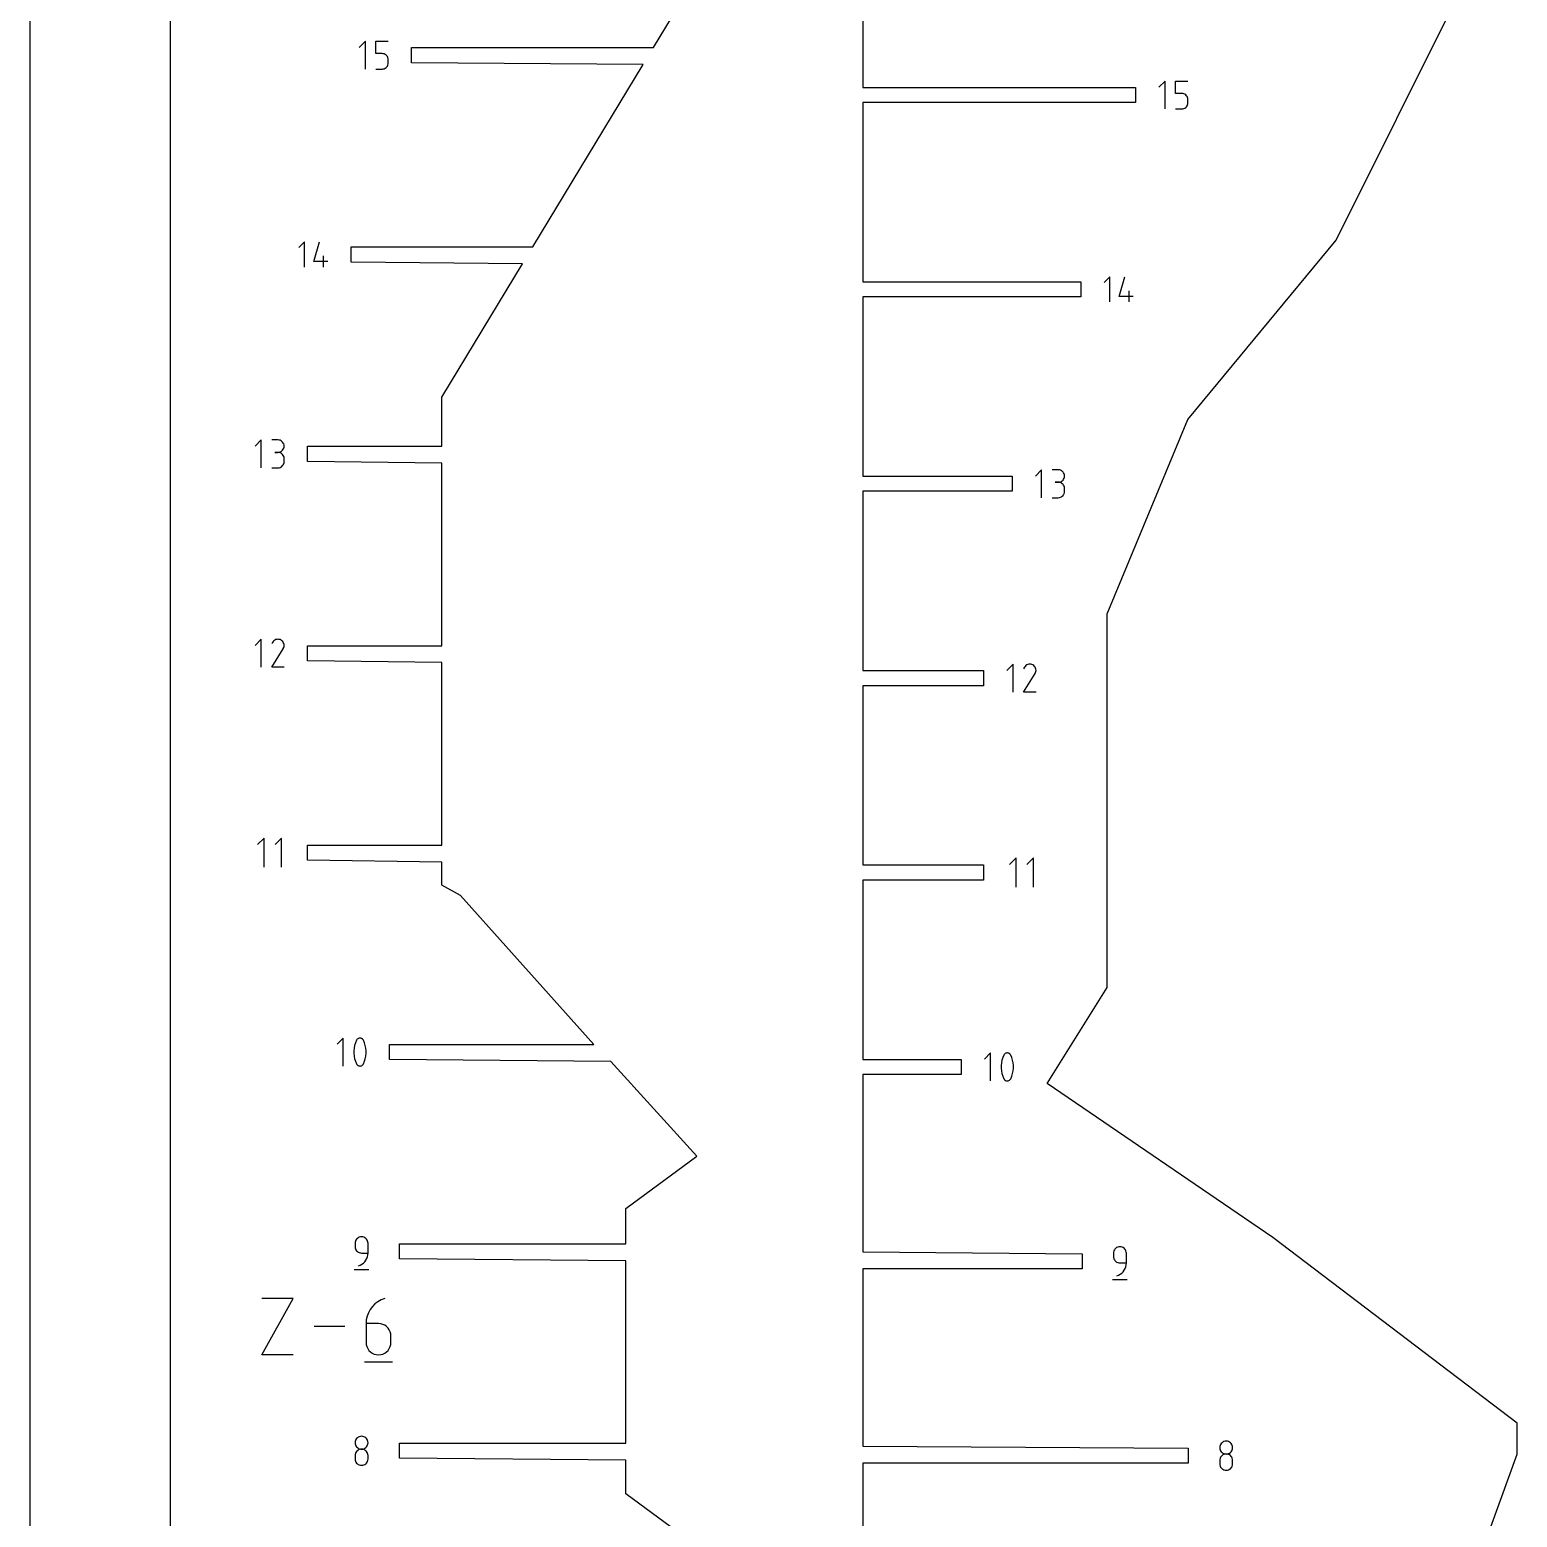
# Model space of a CAD drawing. Extents: x 0 to 980, y 0 to 700.
# Drawn here: x 0 to 122.8, y 126.8 to 249.5 of the extents above; entities that cross this region are included whole.
import ezdxf

# ---------------------------------------------------------------- set-up
doc = ezdxf.new("R2010")
doc.units = 0

msp = doc.modelspace()

# ---------------------------------------------------------------- linework, layer by layer
at = {"layer": 'annotation', "color": 1}
for p, q in [((27.699641, 248.602099), (27.187319, 248.089633)), ((27.699641, 246.297591), (27.699641, 248.602099)), ((28.56376, 247.575866), (28.56376, 248.602099)), ((28.56376, 248.602099), (29.587247, 248.602099)), ((29.075503, 247.575866), (28.56376, 247.575866)), ((29.167389, 247.567652), (29.075503, 247.575866)), ((29.253913, 247.543964), (29.167389, 247.567652)), ((29.333621, 247.506229), (29.253913, 247.543964)), ((29.405056, 247.455876), (29.333621, 247.506229)), ((29.466766, 247.394334), (29.405056, 247.455876)), ((29.517294, 247.323032), (29.466766, 247.394334)), ((29.555187, 247.243397), (29.517294, 247.323032)), ((29.57899, 247.156859), (29.555187, 247.243397)), ((29.578985, 246.717854), (29.587247, 246.809912)), ((29.587247, 247.064845), (29.57899, 247.156859)), ((29.587247, 246.809912), (29.587247, 247.064845)), ((29.587247, 247.064845), (29.587247, 247.064845)), ((28.56376, 246.297591), (29.075503, 246.297591)), ((29.075503, 246.297591), (29.167351, 246.305849)), ((29.075503, 246.297591), (29.075503, 246.297591)), ((29.167351, 246.305849), (29.253855, 246.329657)), ((29.253855, 246.329657), (29.333556, 246.367565)), ((29.333556, 246.367565), (29.404997, 246.418123)), ((29.404997, 246.418123), (29.466718, 246.479881)), ((29.466718, 246.479881), (29.517262, 246.551388)), ((29.517262, 246.551388), (29.555171, 246.631196)), ((29.555171, 246.631196), (29.578985, 246.717854)), ((93.701462, 245.311433), (93.18914, 244.798967)), ((93.701462, 243.006924), (93.701462, 245.311433)), ((94.565581, 244.2852), (94.565581, 245.311433)), ((94.565581, 245.311433), (95.589068, 245.311433)), ((95.077324, 244.2852), (94.565581, 244.2852)), ((95.16921, 244.276986), (95.077324, 244.2852)), ((95.255734, 244.253298), (95.16921, 244.276986)), ((95.255676, 243.038991), (95.335377, 243.076899)), ((95.335442, 244.215563), (95.255734, 244.253298)), ((95.335377, 243.076899), (95.406818, 243.127456)), ((95.406877, 244.16521), (95.335442, 244.215563)), ((95.406818, 243.127456), (95.468539, 243.189214)), ((95.468587, 244.103668), (95.406877, 244.16521)), ((95.468539, 243.189214), (95.519083, 243.260722)), ((95.519115, 244.032365), (95.468587, 244.103668)), ((95.519083, 243.260722), (95.556991, 243.34053)), ((95.557008, 243.952731), (95.519115, 244.032365)), ((95.556991, 243.34053), (95.580806, 243.427188)), ((95.580811, 243.866192), (95.557008, 243.952731)), ((95.580806, 243.427188), (95.589068, 243.519246)), ((95.589068, 243.774179), (95.580811, 243.866192)), ((95.589068, 243.519246), (95.589068, 243.774179)), ((95.589068, 243.774179), (95.589068, 243.774179)), ((94.565581, 243.006924), (95.077324, 243.006924)), ((95.077324, 243.006924), (95.169172, 243.015183)), ((95.077324, 243.006924), (95.077324, 243.006924)), ((95.169172, 243.015183), (95.255676, 243.038991)), ((22.666031, 232.039093), (22.203105, 231.576036)), ((22.666031, 229.956775), (22.666031, 232.039093)), ((23.446834, 230.419701), (23.908585, 232.039093)), ((24.256465, 229.956775), (24.256465, 230.881582)), ((24.603039, 230.419701), (23.446834, 230.419701)), ((89.135689, 229.16091), (88.672763, 228.697854)), ((89.135689, 227.078593), (89.135689, 229.16091)), ((89.916493, 227.541519), (90.378244, 229.16091)), ((91.072698, 227.541519), (89.916493, 227.541519)), ((90.726124, 227.078593), (90.726124, 228.0034)), ((19.104609, 215.698277), (18.592287, 215.185811)), ((19.104609, 213.393768), (19.104609, 215.698277)), ((20.480471, 215.695604), (19.968727, 215.695604)), ((20.572509, 215.687342), (20.480471, 215.695604)), ((20.659114, 215.663535), (20.572509, 215.687342)), ((20.738845, 215.625645), (20.659114, 215.663535)), ((20.810262, 215.575138), (20.738845, 215.625645)), ((20.871924, 215.513477), (20.810262, 215.575138)), ((20.810262, 214.792709), (20.871924, 214.85449)), ((20.92239, 215.442127), (20.871924, 215.513477)), ((20.871924, 214.85449), (20.92239, 214.926021)), ((20.960221, 215.362552), (20.92239, 215.442127)), ((20.92239, 214.926021), (20.960221, 215.005848)), ((20.983976, 215.276215), (20.960221, 215.362552)), ((20.960221, 215.005848), (20.983976, 215.092519)), ((20.992215, 215.184582), (20.983976, 215.276215)), ((20.983976, 215.092519), (20.992215, 215.184582)), ((20.992215, 215.184582), (20.992215, 215.184582)), ((20.480471, 214.672116), (20.224238, 214.672116)), ((20.224238, 214.672116), (20.480471, 214.672116)), ((20.480471, 214.672116), (20.572509, 214.680379)), ((20.572509, 214.663855), (20.480471, 214.672116)), ((20.480471, 214.672116), (20.480471, 214.672116)), ((20.572509, 214.680379), (20.659114, 214.704201)), ((20.659114, 214.640047), (20.572509, 214.663855)), ((20.659114, 214.704201), (20.738845, 214.742128)), ((20.738845, 214.602158), (20.659114, 214.640047)), ((20.738845, 214.742128), (20.810262, 214.792709)), ((20.810262, 214.551651), (20.738845, 214.602158)), ((20.871924, 214.48999), (20.810262, 214.551651)), ((20.92239, 214.41864), (20.871924, 214.48999)), ((20.871924, 213.575908), (20.92239, 213.647253)), ((20.960221, 214.339064), (20.92239, 214.41864)), ((20.92239, 213.647253), (20.960221, 213.726834)), ((20.983976, 214.252728), (20.960221, 214.339064)), ((20.960221, 213.726834), (20.983976, 213.813191)), ((20.992215, 214.161095), (20.983976, 214.252728)), ((20.983976, 213.813191), (20.992215, 213.904862)), ((20.992215, 213.904862), (20.992215, 214.161095)), ((20.992215, 214.161095), (20.992215, 214.161095)), ((19.968727, 213.393841), (20.480471, 213.393841)), ((20.480471, 213.393841), (20.572509, 213.402097)), ((20.480471, 213.393841), (20.480471, 213.393841)), ((20.572509, 213.402097), (20.659114, 213.425893)), ((20.659114, 213.425893), (20.738845, 213.463767)), ((20.738845, 213.463767), (20.810262, 213.514259)), ((20.810262, 213.514259), (20.871924, 213.575908)), ((83.510196, 213.232579), (82.997874, 212.720112)), ((83.510196, 210.92807), (83.510196, 213.232579)), ((84.886058, 213.229905), (84.374314, 213.229905)), ((84.978096, 213.221644), (84.886058, 213.229905)), ((85.064701, 213.197836), (84.978096, 213.221644)), ((85.144432, 213.159947), (85.064701, 213.197836)), ((85.215849, 213.10944), (85.144432, 213.159947)), ((85.277511, 213.047779), (85.215849, 213.10944)), ((85.215849, 212.32701), (85.277511, 212.388792)), ((85.327977, 212.976428), (85.277511, 213.047779)), ((85.277511, 212.388792), (85.327977, 212.460322)), ((85.365808, 212.896853), (85.327977, 212.976428)), ((85.327977, 212.460322), (85.365808, 212.54015)), ((85.389563, 212.810517), (85.365808, 212.896853)), ((85.365808, 212.54015), (85.389563, 212.626821)), ((85.397802, 212.718884), (85.389563, 212.810517)), ((85.389563, 212.626821), (85.397802, 212.718884)), ((85.397802, 212.718884), (85.397802, 212.718884)), ((84.886058, 212.206418), (84.629825, 212.206418)), ((84.629825, 212.206418), (84.886058, 212.206418)), ((84.886058, 212.206418), (84.978096, 212.214681)), ((84.978096, 212.198156), (84.886058, 212.206418)), ((84.886058, 212.206418), (84.886058, 212.206418)), ((84.978096, 212.214681), (85.064701, 212.238502)), ((85.064701, 212.174349), (84.978096, 212.198156)), ((85.064701, 212.238502), (85.144432, 212.276429)), ((85.144432, 212.136459), (85.064701, 212.174349)), ((85.144432, 212.276429), (85.215849, 212.32701)), ((85.215849, 212.085952), (85.144432, 212.136459)), ((85.277511, 212.024291), (85.215849, 212.085952)), ((85.327977, 211.952941), (85.277511, 212.024291)), ((85.277511, 211.110209), (85.327977, 211.181555)), ((85.365808, 211.873366), (85.327977, 211.952941)), ((85.327977, 211.181555), (85.365808, 211.261136)), ((85.389563, 211.787029), (85.365808, 211.873366)), ((85.365808, 211.261136), (85.389563, 211.347492)), ((85.397802, 211.695397), (85.389563, 211.787029)), ((85.389563, 211.347492), (85.397802, 211.439163)), ((85.397802, 211.439163), (85.397802, 211.695397)), ((85.397802, 211.695397), (85.397802, 211.695397)), ((84.374314, 210.928142), (84.886058, 210.928142)), ((84.886058, 210.928142), (84.978096, 210.936399)), ((84.886058, 210.928142), (84.886058, 210.928142)), ((84.978096, 210.936399), (85.064701, 210.960194)), ((85.064701, 210.960194), (85.144432, 210.998068)), ((85.144432, 210.998068), (85.215849, 211.04856)), ((85.215849, 211.04856), (85.277511, 211.110209)), ((19.104533, 199.246199), (18.592286, 198.733807)), ((19.104533, 196.942024), (19.104533, 199.246199)), ((20.037337, 198.989984), (19.970145, 198.861092)), ((20.090659, 199.065596), (20.037337, 198.989984)), ((20.154634, 199.128714), (20.090659, 199.065596)), ((20.227315, 199.178833), (20.154634, 199.128714)), ((20.306758, 199.215448), (20.227315, 199.178833)), ((20.391016, 199.238053), (20.306758, 199.215448)), ((20.478143, 199.246143), (20.391016, 199.238053)), ((20.566195, 199.239212), (20.478143, 199.246143)), ((20.653225, 199.216755), (20.566195, 199.239212)), ((20.737288, 199.178266), (20.653225, 199.216755)), ((20.812474, 199.124877), (20.737288, 199.178266)), ((20.737288, 199.178266), (20.737288, 199.178266)), ((20.875337, 199.060811), (20.812474, 199.124877)), ((20.925318, 198.988031), (20.875337, 199.060811)), ((20.96186, 198.9085), (20.925318, 198.988031)), ((20.984403, 198.824183), (20.96186, 198.9085)), ((19.9687, 196.942006), (20.914299, 198.464298)), ((20.914299, 198.464298), (20.91543, 198.465697)), ((20.914299, 198.464298), (20.914299, 198.464298)), ((20.91543, 198.465697), (20.916514, 198.467108)), ((20.916514, 198.467108), (20.917558, 198.468542)), ((20.917558, 198.468542), (20.918571, 198.470013)), ((20.918571, 198.470013), (20.919559, 198.47153)), ((20.919559, 198.47153), (20.920529, 198.473108)), ((20.920529, 198.473108), (20.921488, 198.474756)), ((20.921488, 198.474756), (20.922443, 198.476488)), ((20.922443, 198.476488), (20.923403, 198.478315)), ((20.923403, 198.478315), (20.962446, 198.562145)), ((20.923403, 198.478315), (20.923403, 198.478315)), ((20.962446, 198.562145), (20.985255, 198.649042)), ((20.992387, 198.737042), (20.984403, 198.824183)), ((20.985255, 198.649042), (20.992387, 198.737042)), ((20.992039, 196.942006), (19.9687, 196.942006)), ((81.158094, 197.192984), (80.645847, 196.680592)), ((81.158094, 194.88881), (81.158094, 197.192984)), ((82.090898, 196.93677), (82.023707, 196.807877)), ((82.144221, 197.012381), (82.090898, 196.93677)), ((82.208195, 197.075499), (82.144221, 197.012381)), ((82.280877, 197.125619), (82.208195, 197.075499)), ((82.360319, 197.162234), (82.280877, 197.125619)), ((82.444577, 197.184839), (82.360319, 197.162234)), ((82.531705, 197.192928), (82.444577, 197.184839)), ((82.619757, 197.185997), (82.531705, 197.192928)), ((82.706787, 197.16354), (82.619757, 197.185997)), ((82.79085, 197.125051), (82.706787, 197.16354)), ((82.866035, 197.071663), (82.79085, 197.125051)), ((82.79085, 197.125051), (82.79085, 197.125051)), ((82.928898, 197.007596), (82.866035, 197.071663)), ((82.97888, 196.934816), (82.928898, 197.007596)), ((82.97409, 196.419893), (82.975049, 196.421541)), ((82.975049, 196.421541), (82.976005, 196.423273)), ((82.976005, 196.423273), (82.976964, 196.4251)), ((82.976964, 196.4251), (83.016007, 196.50893)), ((82.976964, 196.4251), (82.976964, 196.4251)), ((83.015421, 196.855286), (82.97888, 196.934816)), ((83.037964, 196.770968), (83.015421, 196.855286)), ((83.016007, 196.50893), (83.038816, 196.595827)), ((83.045949, 196.683828), (83.037964, 196.770968)), ((83.038816, 196.595827), (83.045949, 196.683828)), ((82.022262, 194.888791), (82.96786, 196.411084)), ((82.96786, 196.411084), (82.968991, 196.412483)), ((82.96786, 196.411084), (82.96786, 196.411084)), ((82.968991, 196.412483), (82.970075, 196.413893)), ((82.970075, 196.413893), (82.97112, 196.415328)), ((82.97112, 196.415328), (82.972132, 196.416798)), ((82.972132, 196.416798), (82.97312, 196.418316)), ((82.97312, 196.418316), (82.97409, 196.419893)), ((83.045601, 194.888791), (82.022262, 194.888791)), ((19.342275, 182.842201), (18.808724, 182.308499)), ((19.342275, 180.442201), (19.342275, 182.842201)), ((20.775826, 182.842201), (20.242275, 182.308499)), ((20.775826, 180.442201), (20.775826, 182.842201)), ((81.395836, 181.20147), (80.862285, 180.667769)), ((81.395836, 178.80147), (81.395836, 181.20147)), ((82.829387, 181.20147), (82.295836, 180.667769)), ((82.829387, 178.80147), (82.829387, 181.20147)), ((25.874946, 166.344719), (25.361657, 165.831286)), ((25.874946, 164.03586), (25.874946, 166.344719)), ((26.807249, 165.739598), (26.762996, 165.521103)), ((26.873629, 165.953764), (26.807249, 165.739598)), ((26.962134, 166.161895), (26.873629, 165.953764)), ((26.991939, 166.211458), (26.962134, 166.161895)), ((26.962134, 166.161895), (26.962134, 166.161895)), ((27.029083, 166.253695), (26.991939, 166.211458)), ((27.072337, 166.288197), (27.029083, 166.253695)), ((27.120472, 166.314554), (27.072337, 166.288197)), ((27.172256, 166.332359), (27.120472, 166.314554)), ((27.226461, 166.341202), (27.172256, 166.332359)), ((27.281856, 166.340674), (27.226461, 166.341202)), ((27.337212, 166.330367), (27.281856, 166.340674)), ((27.391299, 166.309873), (27.337212, 166.330367)), ((27.412004, 166.298992), (27.391299, 166.309873)), ((27.391299, 166.309873), (27.391299, 166.309873)), ((27.431873, 166.286495), (27.412004, 166.298992)), ((27.450809, 166.272479), (27.431873, 166.286495)), ((27.468715, 166.257044), (27.450809, 166.272479)), ((27.485495, 166.240288), (27.468715, 166.257044)), ((27.501052, 166.222311), (27.485495, 166.240288)), ((27.51529, 166.203211), (27.501052, 166.222311)), ((27.528112, 166.183088), (27.51529, 166.203211)), ((27.539422, 166.16204), (27.528112, 166.183088)), ((27.628356, 165.95348), (27.539422, 166.16204)), ((27.539422, 166.16204), (27.539422, 166.16204)), ((27.695057, 165.738992), (27.628356, 165.95348)), ((27.739525, 165.520282), (27.695057, 165.738992)), ((26.762996, 165.521103), (26.74087, 165.299987)), ((26.74087, 165.299987), (26.74087, 165.077959)), ((26.74087, 165.077959), (26.762996, 164.856725)), ((26.762996, 164.856725), (26.807249, 164.637994)), ((26.807249, 164.637994), (26.873629, 164.423474)), ((27.628356, 164.42319), (27.695057, 164.637388)), ((27.695057, 164.637388), (27.739525, 164.855905)), ((27.761758, 165.299059), (27.739525, 165.520282)), ((27.739525, 164.855905), (27.761758, 165.077031)), ((27.761758, 165.077031), (27.761758, 165.299059)), ((79.299199, 165.116473), (78.78591, 164.603039)), ((79.299199, 162.807613), (79.299199, 165.116473)), ((80.231502, 164.511351), (80.187249, 164.292856)), ((80.297882, 164.725517), (80.231502, 164.511351)), ((80.386387, 164.933648), (80.297882, 164.725517)), ((80.416192, 164.983212), (80.386387, 164.933648)), ((80.386387, 164.933648), (80.386387, 164.933648)), ((80.453336, 165.025449), (80.416192, 164.983212)), ((80.49659, 165.05995), (80.453336, 165.025449)), ((80.544725, 165.086307), (80.49659, 165.05995)), ((80.596509, 165.104112), (80.544725, 165.086307)), ((80.650714, 165.112955), (80.596509, 165.104112)), ((80.706109, 165.112427), (80.650714, 165.112955)), ((80.761465, 165.102121), (80.706109, 165.112427)), ((80.815552, 165.081626), (80.761465, 165.102121)), ((80.836257, 165.070745), (80.815552, 165.081626)), ((80.815552, 165.081626), (80.815552, 165.081626)), ((80.856126, 165.058248), (80.836257, 165.070745)), ((80.875062, 165.044232), (80.856126, 165.058248)), ((80.892968, 165.028797), (80.875062, 165.044232)), ((80.909747, 165.012041), (80.892968, 165.028797)), ((80.925305, 164.994064), (80.909747, 165.012041)), ((80.939543, 164.974964), (80.925305, 164.994064)), ((80.952365, 164.954841), (80.939543, 164.974964)), ((80.963675, 164.933793), (80.952365, 164.954841)), ((81.052609, 164.725233), (80.963675, 164.933793)), ((80.963675, 164.933793), (80.963675, 164.933793)), ((81.11931, 164.510745), (81.052609, 164.725233)), ((81.163778, 164.292035), (81.11931, 164.510745)), ((26.873629, 164.423474), (26.962134, 164.214871)), ((26.962134, 164.214871), (26.962134, 164.214871)), ((26.962134, 164.214871), (26.973403, 164.193865)), ((26.973403, 164.193865), (26.986131, 164.173842)), ((26.986131, 164.173842), (27.000263, 164.154863)), ((27.000263, 164.154863), (27.015747, 164.136988)), ((27.015747, 164.136988), (27.032528, 164.12028)), ((27.032528, 164.12028), (27.050554, 164.104797)), ((27.050554, 164.104797), (27.06977, 164.090601)), ((27.06977, 164.090601), (27.090124, 164.077753)), ((27.090124, 164.077753), (27.11156, 164.066314)), ((27.11156, 164.066314), (27.11156, 164.066314)), ((27.11156, 164.066314), (27.165221, 164.046254)), ((27.165221, 164.046254), (27.220255, 164.036288)), ((27.220255, 164.036288), (27.275417, 164.03601)), ((27.275417, 164.03601), (27.329464, 164.045012)), ((27.329464, 164.045012), (27.381151, 164.062889)), ((27.381151, 164.062889), (27.429235, 164.089234)), ((27.429235, 164.089234), (27.47247, 164.123642)), ((27.47247, 164.123642), (27.509614, 164.165704)), ((27.509614, 164.165704), (27.539422, 164.215016)), ((27.539422, 164.215016), (27.628356, 164.42319)), ((27.539422, 164.215016), (27.539422, 164.215016)), ((80.187249, 164.292856), (80.165123, 164.07174)), ((80.165123, 164.07174), (80.165123, 163.849712)), ((80.165123, 163.849712), (80.187249, 163.628479)), ((80.187249, 163.628479), (80.231502, 163.409748)), ((80.231502, 163.409748), (80.297882, 163.195227)), ((81.052609, 163.194943), (81.11931, 163.409142)), ((81.11931, 163.409142), (81.163778, 163.627658)), ((81.186011, 164.070813), (81.163778, 164.292035)), ((81.163778, 163.627658), (81.186011, 163.848784)), ((81.186011, 163.848784), (81.186011, 164.070813)), ((80.297882, 163.195227), (80.386387, 162.986625)), ((80.386387, 162.986625), (80.386387, 162.986625)), ((80.386387, 162.986625), (80.397656, 162.965618)), ((80.397656, 162.965618), (80.410383, 162.945595)), ((80.410383, 162.945595), (80.424516, 162.926616)), ((80.424516, 162.926616), (80.44, 162.908742)), ((80.44, 162.908742), (80.456781, 162.892033)), ((80.456781, 162.892033), (80.474807, 162.87655)), ((80.474807, 162.87655), (80.494023, 162.862354)), ((80.494023, 162.862354), (80.514377, 162.849507)), ((80.514377, 162.849507), (80.535813, 162.838067)), ((80.535813, 162.838067), (80.535813, 162.838067)), ((80.535813, 162.838067), (80.589474, 162.818008)), ((80.589474, 162.818008), (80.644507, 162.808042)), ((80.644507, 162.808042), (80.69967, 162.807763)), ((80.69967, 162.807763), (80.753717, 162.816765)), ((80.753717, 162.816765), (80.805404, 162.834642)), ((80.805404, 162.834642), (80.853488, 162.860988)), ((80.853488, 162.860988), (80.896723, 162.895395)), ((80.896723, 162.895395), (80.933867, 162.937457)), ((80.933867, 162.937457), (80.963675, 162.986769)), ((80.963675, 162.986769), (81.052609, 163.194943)), ((80.963675, 162.986769), (80.963675, 162.986769)), ((27.041479, 149.812789), (26.977201, 149.748447)), ((27.11588, 149.865466), (27.041479, 149.812789)), ((27.198884, 149.904964), (27.11588, 149.865466)), ((27.288972, 149.929773), (27.198884, 149.904964)), ((27.384626, 149.938378), (27.288972, 149.929773)), ((27.480478, 149.929773), (27.384626, 149.938378)), ((27.384626, 149.938378), (27.384626, 149.938378)), ((27.570672, 149.904964), (27.480478, 149.929773)), ((27.653706, 149.865466), (27.570672, 149.904964)), ((27.728082, 149.812789), (27.653706, 149.865466)), ((27.792299, 149.748447), (27.728082, 149.812789)), ((26.860282, 149.500555), (26.851677, 149.404677)), ((26.851677, 149.404677), (26.851677, 149.137827)), ((26.851677, 149.137827), (26.851677, 149.137827)), ((26.851677, 149.137827), (26.860282, 149.041954)), ((26.885083, 149.590818), (26.860282, 149.500555)), ((26.860282, 149.041954), (26.885083, 148.951705)), ((26.924562, 149.673953), (26.885083, 149.590818)), ((26.885083, 148.951705), (26.924562, 148.86859)), ((26.977201, 149.748447), (26.924562, 149.673953)), ((26.924562, 148.86859), (26.977201, 148.794119)), ((26.977201, 148.794119), (27.041479, 148.729802)), ((27.041479, 148.729802), (27.11588, 148.67715)), ((27.11588, 148.67715), (27.198884, 148.637671)), ((27.198884, 148.637671), (27.288972, 148.612876)), ((27.288972, 148.612876), (27.384626, 148.604276)), ((27.384626, 148.604276), (27.917575, 148.604276)), ((27.844857, 149.673953), (27.792299, 149.748447)), ((27.884256, 149.590818), (27.844857, 149.673953)), ((27.908995, 149.500555), (27.884256, 149.590818)), ((27.905775, 148.44246), (27.917575, 148.604276)), ((27.917575, 149.404677), (27.908995, 149.500555)), ((27.917575, 148.604276), (27.917575, 149.404677)), ((27.917575, 149.404677), (27.917575, 149.404677)), ((89.446886, 148.684792), (89.438282, 148.588914)), ((89.438282, 148.588914), (89.438282, 148.322064)), ((89.471687, 148.775055), (89.446886, 148.684792)), ((89.511166, 148.85819), (89.471687, 148.775055)), ((89.563805, 148.932684), (89.511166, 148.85819)), ((89.628084, 148.997026), (89.563805, 148.932684)), ((89.702484, 149.049703), (89.628084, 148.997026)), ((89.785488, 149.089202), (89.702484, 149.049703)), ((89.875576, 149.11401), (89.785488, 149.089202)), ((89.97123, 149.122616), (89.875576, 149.11401)), ((90.067082, 149.11401), (89.97123, 149.122616)), ((89.97123, 149.122616), (89.97123, 149.122616)), ((90.157276, 149.089202), (90.067082, 149.11401)), ((90.240311, 149.049703), (90.157276, 149.089202)), ((90.314687, 148.997026), (90.240311, 149.049703)), ((90.378904, 148.932684), (90.314687, 148.997026)), ((90.431461, 148.85819), (90.378904, 148.932684)), ((90.47086, 148.775055), (90.431461, 148.85819)), ((90.495599, 148.684792), (90.47086, 148.775055)), ((90.504179, 148.588914), (90.495599, 148.684792)), ((90.504179, 147.788513), (90.504179, 148.588914)), ((90.504179, 148.588914), (90.504179, 148.588914)), ((27.117926, 147.538378), (27.270334, 147.595173)), ((27.117926, 147.538378), (27.117926, 147.538378)), ((27.270334, 147.595173), (27.410225, 147.671941)), ((27.410225, 147.671941), (27.536154, 147.766727)), ((27.536154, 147.766727), (27.646676, 147.877574)), ((27.646676, 147.877574), (27.740345, 148.002527)), ((27.740345, 148.002527), (27.815714, 148.13963)), ((27.815714, 148.13963), (27.87134, 148.286926)), ((27.87134, 148.286926), (27.905775, 148.44246)), ((89.438282, 148.322064), (89.438282, 148.322064)), ((89.438282, 148.322064), (89.446886, 148.226191)), ((89.446886, 148.226191), (89.471687, 148.135942)), ((89.471687, 148.135942), (89.511166, 148.052827)), ((89.511166, 148.052827), (89.563805, 147.978356)), ((89.563805, 147.978356), (89.628084, 147.914039)), ((89.628084, 147.914039), (89.702484, 147.861387)), ((89.702484, 147.861387), (89.785488, 147.821908)), ((89.785488, 147.821908), (89.875576, 147.797113)), ((89.875576, 147.797113), (89.97123, 147.788513)), ((89.97123, 147.788513), (90.504179, 147.788513)), ((90.326949, 147.186764), (90.402319, 147.323867)), ((90.402319, 147.323867), (90.457944, 147.471163)), ((90.457944, 147.471163), (90.492379, 147.626697)), ((90.492379, 147.626697), (90.504179, 147.788513)), ((26.785078, 147.238378), (27.985078, 147.238378)), ((89.371682, 146.422616), (90.571682, 146.422616)), ((89.70453, 146.722616), (89.856938, 146.77941)), ((89.70453, 146.722616), (89.70453, 146.722616)), ((89.856938, 146.77941), (89.996829, 146.856178)), ((89.996829, 146.856178), (90.122758, 146.950964)), ((90.122758, 146.950964), (90.23328, 147.061811)), ((90.23328, 147.061811), (90.326949, 147.186764)), ((19.155263, 140.206182), (21.732596, 144.847942)), ((21.732596, 144.847942), (19.155263, 144.847942)), ((27.949022, 143.681502), (27.841393, 143.396089)), ((28.09488, 143.947143), (27.949022, 143.681502)), ((28.276188, 144.189273), (28.09488, 143.947143)), ((28.490163, 144.404156), (28.276188, 144.189273)), ((28.734023, 144.588053), (28.490163, 144.404156)), ((29.004987, 144.737228), (28.734023, 144.588053)), ((29.300273, 144.847942), (29.004987, 144.737228)), ((29.300273, 144.847942), (29.300273, 144.847942)), ((26.011728, 142.527062), (23.473693, 142.527062)), ((27.774776, 143.094641), (27.751952, 142.780895)), ((27.751952, 142.780895), (27.751952, 141.238104)), ((28.78271, 142.780895), (27.751952, 142.780895)), ((27.841393, 143.396089), (27.774776, 143.094641)), ((28.968095, 142.764351), (28.78271, 142.780895)), ((29.142535, 142.716637), (28.968095, 142.764351)), ((29.30313, 142.640631), (29.142535, 142.716637)), ((29.446978, 142.53921), (29.30313, 142.640631)), ((29.571178, 142.415252), (29.446978, 142.53921)), ((29.672828, 142.271634), (29.571178, 142.415252)), ((27.751952, 141.238104), (27.751952, 141.238104)), ((27.751952, 141.238104), (27.768594, 141.05268)), ((29.749028, 142.111233), (29.672828, 142.271634)), ((29.796875, 141.936926), (29.749028, 142.111233)), ((29.813469, 141.751592), (29.796875, 141.936926)), ((29.796875, 141.05268), (29.813469, 141.238104)), ((29.813469, 141.238104), (29.813469, 141.751592)), ((29.813469, 141.751592), (29.813469, 141.751592)), ((21.732596, 140.206182), (19.155263, 140.206182)), ((27.768594, 141.05268), (27.816561, 140.878133)), ((27.816561, 140.878133), (27.892916, 140.717383)), ((27.892916, 140.717383), (27.994722, 140.573351)), ((27.994722, 140.573351), (28.119042, 140.448958)), ((28.119042, 140.448958), (28.262938, 140.347124)), ((28.262938, 140.347124), (28.423473, 140.27077)), ((28.423473, 140.27077), (28.597709, 140.222815)), ((28.597709, 140.222815), (28.78271, 140.206182)), ((28.78271, 140.206182), (28.968095, 140.222815)), ((28.78271, 140.206182), (28.78271, 140.206182)), ((28.968095, 140.222815), (29.142535, 140.27077)), ((29.142535, 140.27077), (29.30313, 140.347124)), ((29.30313, 140.347124), (29.446978, 140.448958)), ((29.446978, 140.448958), (29.571178, 140.573351)), ((29.571178, 140.573351), (29.672828, 140.717383)), ((29.672828, 140.717383), (29.749028, 140.878133)), ((29.749028, 140.878133), (29.796875, 141.05268)), ((27.622852, 139.625961), (29.943733, 139.625961)), ((26.860429, 133.046766), (26.851829, 132.951336)), ((26.851829, 132.951336), (26.851829, 132.951336)), ((26.851829, 132.951336), (26.860434, 132.855458)), ((26.885218, 133.13668), (26.860429, 133.046766)), ((26.860434, 132.855458), (26.885235, 132.765196)), ((26.924681, 133.219553), (26.885218, 133.13668)), ((26.885235, 132.765196), (26.924714, 132.682061)), ((26.977303, 133.293859), (26.924681, 133.219553)), ((26.924714, 132.682061), (26.977353, 132.607566)), ((27.04157, 133.358075), (26.977303, 133.293859)), ((26.977353, 132.607566), (27.041631, 132.543224)), ((27.115965, 133.410675), (27.04157, 133.358075)), ((27.198975, 133.450135), (27.115965, 133.410675)), ((27.289084, 133.474929), (27.198975, 133.450135)), ((27.384778, 133.483532), (27.289084, 133.474929)), ((27.480472, 133.474929), (27.384778, 133.483532)), ((27.384778, 133.483532), (27.384778, 133.483532)), ((27.570581, 133.450135), (27.480472, 133.474929)), ((27.653591, 133.410675), (27.570581, 133.450135)), ((27.727987, 133.358075), (27.653591, 133.410675)), ((27.727925, 132.543224), (27.792204, 132.607566)), ((27.792253, 133.293859), (27.727987, 133.358075)), ((27.792204, 132.607566), (27.844842, 132.682061)), ((27.844875, 133.219553), (27.792253, 133.293859)), ((27.844842, 132.682061), (27.884321, 132.765196)), ((27.884338, 133.13668), (27.844875, 133.219553)), ((27.884321, 132.765196), (27.909122, 132.855458)), ((27.909127, 133.046766), (27.884338, 133.13668)), ((27.909122, 132.855458), (27.917727, 132.951336)), ((27.917727, 132.951336), (27.909127, 133.046766)), ((27.917727, 132.951336), (27.917727, 132.951336)), ((98.216331, 132.643487), (98.207731, 132.548057)), ((98.241119, 132.733401), (98.216331, 132.643487)), ((98.280583, 132.816274), (98.241119, 132.733401)), ((98.333205, 132.89058), (98.280583, 132.816274)), ((98.397471, 132.954796), (98.333205, 132.89058)), ((98.471867, 133.007396), (98.397471, 132.954796)), ((98.554877, 133.046856), (98.471867, 133.007396)), ((98.644986, 133.07165), (98.554877, 133.046856)), ((98.74068, 133.080253), (98.644986, 133.07165)), ((98.836373, 133.07165), (98.74068, 133.080253)), ((98.74068, 133.080253), (98.74068, 133.080253)), ((98.926483, 133.046856), (98.836373, 133.07165)), ((99.009493, 133.007396), (98.926483, 133.046856)), ((99.083888, 132.954796), (99.009493, 133.007396)), ((99.148155, 132.89058), (99.083888, 132.954796)), ((99.200777, 132.816274), (99.148155, 132.89058)), ((99.24024, 132.733401), (99.200777, 132.816274)), ((99.265029, 132.643487), (99.24024, 132.733401)), ((99.273628, 132.548057), (99.265029, 132.643487)), ((26.860429, 131.979917), (26.851829, 131.884084)), ((26.851829, 131.884084), (26.851829, 131.618588)), ((26.851829, 131.618588), (26.851829, 131.618588)), ((26.851829, 131.618588), (26.860434, 131.522762)), ((26.885218, 132.070145), (26.860429, 131.979917)), ((26.860434, 131.522762), (26.885235, 131.432638)), ((26.924681, 132.153254), (26.885218, 132.070145)), ((26.885235, 131.432638), (26.924714, 131.349703)), ((26.977303, 132.22773), (26.924681, 132.153254)), ((27.04157, 132.292059), (26.977303, 132.22773)), ((27.115965, 132.344728), (27.04157, 132.292059)), ((27.041631, 132.543224), (27.116032, 132.490548)), ((27.198975, 132.384223), (27.115965, 132.344728)), ((27.116032, 132.490548), (27.199036, 132.451049)), ((27.289084, 132.40903), (27.198975, 132.384223)), ((27.199036, 132.451049), (27.289124, 132.426241)), ((27.384778, 132.417635), (27.289084, 132.40903)), ((27.289124, 132.426241), (27.384778, 132.417635)), ((27.384778, 132.417635), (27.480432, 132.426241)), ((27.480472, 132.409035), (27.384778, 132.417635)), ((27.384778, 132.417635), (27.384778, 132.417635)), ((27.384778, 132.417635), (27.384778, 132.417635)), ((27.480432, 132.426241), (27.57052, 132.451049)), ((27.570581, 132.38424), (27.480472, 132.409035)), ((27.57052, 132.451049), (27.653524, 132.490548)), ((27.653591, 132.344761), (27.570581, 132.38424)), ((27.653524, 132.490548), (27.727925, 132.543224)), ((27.727987, 132.292109), (27.653591, 132.344761)), ((27.792253, 132.227792), (27.727987, 132.292109)), ((27.844875, 132.153321), (27.792253, 132.227792)), ((27.844842, 131.349703), (27.884321, 131.432638)), ((27.884338, 132.070206), (27.844875, 132.153321)), ((27.884321, 131.432638), (27.909122, 131.522762)), ((27.909127, 131.979957), (27.884338, 132.070206)), ((27.909122, 131.522762), (27.917727, 131.618588)), ((27.917727, 131.884084), (27.909127, 131.979957)), ((27.917727, 131.618588), (27.917727, 131.884084)), ((27.917727, 131.884084), (27.917727, 131.884084)), ((98.207731, 132.548057), (98.207731, 132.548057)), ((98.207731, 132.548057), (98.216336, 132.452179)), ((98.216331, 131.576638), (98.207731, 131.480805)), ((98.207731, 131.480805), (98.207731, 131.215309)), ((98.241119, 131.666866), (98.216331, 131.576638)), ((98.216336, 132.452179), (98.241137, 132.361917)), ((98.280583, 131.749975), (98.241119, 131.666866)), ((98.241137, 132.361917), (98.280616, 132.278782)), ((98.333205, 131.824451), (98.280583, 131.749975)), ((98.280616, 132.278782), (98.333254, 132.204287)), ((98.397471, 131.88878), (98.333205, 131.824451)), ((98.333254, 132.204287), (98.397533, 132.139945)), ((98.471867, 131.941449), (98.397471, 131.88878)), ((98.397533, 132.139945), (98.471934, 132.087269)), ((98.554877, 131.980944), (98.471867, 131.941449)), ((98.471934, 132.087269), (98.554938, 132.04777)), ((98.644986, 132.005751), (98.554877, 131.980944)), ((98.554938, 132.04777), (98.645026, 132.022962)), ((98.74068, 132.014356), (98.644986, 132.005751)), ((98.645026, 132.022962), (98.74068, 132.014356)), ((98.74068, 132.014356), (98.836334, 132.022962)), ((98.836373, 132.005756), (98.74068, 132.014356)), ((98.74068, 132.014356), (98.74068, 132.014356)), ((98.74068, 132.014356), (98.74068, 132.014356)), ((98.836334, 132.022962), (98.926422, 132.04777)), ((98.926483, 131.980961), (98.836373, 132.005756)), ((98.926422, 132.04777), (99.009426, 132.087269)), ((99.009493, 131.941482), (98.926483, 131.980961)), ((99.009426, 132.087269), (99.083826, 132.139945)), ((99.083888, 131.88883), (99.009493, 131.941482)), ((99.083826, 132.139945), (99.148105, 132.204287)), ((99.148155, 131.824513), (99.083888, 131.88883)), ((99.148105, 132.204287), (99.200744, 132.278782)), ((99.200777, 131.750042), (99.148155, 131.824513)), ((99.200744, 132.278782), (99.240223, 132.361917)), ((99.24024, 131.666927), (99.200777, 131.750042)), ((99.240223, 132.361917), (99.265024, 132.452179)), ((99.265029, 131.576678), (99.24024, 131.666927)), ((99.265024, 132.452179), (99.273628, 132.548057)), ((99.273628, 131.480805), (99.265029, 131.576678)), ((99.273628, 132.548057), (99.273628, 132.548057)), ((99.273628, 131.215309), (99.273628, 131.480805)), ((99.273628, 131.480805), (99.273628, 131.480805)), ((26.924714, 131.349703), (26.977353, 131.275446)), ((26.977353, 131.275446), (27.041631, 131.211354)), ((27.041631, 131.211354), (27.116032, 131.158915)), ((27.116032, 131.158915), (27.199036, 131.119616)), ((27.199036, 131.119616), (27.289124, 131.094946)), ((27.289124, 131.094946), (27.384778, 131.086392)), ((27.384778, 131.086392), (27.480432, 131.094946)), ((27.384778, 131.086392), (27.384778, 131.086392)), ((27.480432, 131.094946), (27.57052, 131.119616)), ((27.57052, 131.119616), (27.653524, 131.158915)), ((27.653524, 131.158915), (27.727925, 131.211354)), ((27.727925, 131.211354), (27.792204, 131.275446)), ((27.792204, 131.275446), (27.844842, 131.349703)), ((98.207731, 131.215309), (98.207731, 131.215309)), ((98.207731, 131.215309), (98.216336, 131.119483)), ((98.216336, 131.119483), (98.241137, 131.029359)), ((98.241137, 131.029359), (98.280616, 130.946424)), ((98.280616, 130.946424), (98.333254, 130.872167)), ((98.333254, 130.872167), (98.397533, 130.808075)), ((98.397533, 130.808075), (98.471934, 130.755636)), ((98.471934, 130.755636), (98.554938, 130.716337)), ((98.554938, 130.716337), (98.645026, 130.691667)), ((98.645026, 130.691667), (98.74068, 130.683113)), ((98.74068, 130.683113), (98.836334, 130.691667)), ((98.74068, 130.683113), (98.74068, 130.683113)), ((98.836334, 130.691667), (98.926422, 130.716337)), ((98.926422, 130.716337), (99.009426, 130.755636)), ((99.009426, 130.755636), (99.083826, 130.808075)), ((99.083826, 130.808075), (99.148105, 130.872167)), ((99.148105, 130.872167), (99.200744, 130.946424)), ((99.200744, 130.946424), (99.240223, 131.029359)), ((99.240223, 131.029359), (99.265024, 131.119483)), ((99.265024, 131.119483), (99.273628, 131.215309))]:
    msp.add_line(p, q, dxfattribs=at)
at = {"layer": 'boundary', "color": 5}
for p, q in [((11.587505, 269.437318), (11.5875, 156.603758)), ((51.478895, 248.072845), (60.601507, 263.128756)), ((68.762587, 259.575606), (68.762584, 244.782179)), ((107.829873, 232.177829), (120.62567, 257.903197)), ((31.514536, 246.826845), (31.514536, 248.072845)), ((31.514536, 248.072845), (51.478895, 248.072845)), ((50.633037, 246.676845), (31.514536, 246.826845)), ((41.510425, 231.620934), (50.633037, 246.676845)), ((68.762584, 244.782179), (91.262357, 244.782179)), ((91.262357, 244.782179), (91.262357, 243.536179)), ((68.762584, 243.536178), (68.762581, 228.742752)), ((91.262357, 243.536179), (68.762584, 243.536178)), ((95.575215, 217.389429), (107.829873, 232.177829)), ((26.5303, 230.374934), (26.5303, 231.620934)), ((26.5303, 231.620934), (41.510425, 231.620934)), ((40.664566, 230.224934), (26.5303, 230.374934)), ((33.997506, 219.221652), (40.664566, 230.224934)), ((68.762581, 228.742752), (86.745959, 228.742751)), ((86.745959, 228.742751), (86.745959, 227.496752)), ((68.762581, 227.496752), (68.762578, 212.703325)), ((86.745959, 227.496752), (68.762581, 227.496752)), ((33.997505, 215.169023), (33.997506, 219.221652)), ((88.929553, 201.35003), (95.575215, 217.389429)), ((22.919504, 213.923023), (22.919504, 215.169023)), ((22.919504, 215.169023), (33.997505, 215.169023)), ((33.997505, 213.77305), (22.919504, 213.923023)), ((33.997503, 198.717112), (33.997505, 213.77305)), ((68.762578, 212.703325), (81.071091, 212.703324)), ((81.071091, 212.703324), (81.071091, 211.457324)), ((68.762577, 211.457324), (68.762574, 196.663897)), ((81.071091, 211.457324), (68.762577, 211.457324)), ((88.929553, 170.521962), (88.929553, 201.35003)), ((22.919502, 197.471112), (22.919503, 198.717112)), ((22.919503, 198.717112), (33.997503, 198.717112)), ((33.997502, 197.321127), (22.919502, 197.471112)), ((33.9975, 182.265201), (33.997502, 197.321127)), ((68.762574, 196.663897), (78.719063, 196.663897)), ((78.719063, 196.663897), (78.719064, 195.417897)), ((68.762574, 195.417897), (68.762571, 180.62447)), ((78.719064, 195.417897), (68.762574, 195.417897)), ((22.919501, 181.019201), (22.919501, 182.265201)), ((22.919501, 182.265201), (33.9975, 182.265201)), ((33.9975, 180.869202), (22.919501, 181.019201)), ((33.997501, 178.951841), (33.9975, 180.869202)), ((68.762571, 180.62447), (78.719062, 180.62447)), ((78.719062, 180.62447), (78.719062, 179.37847)), ((68.762571, 179.37847), (68.762568, 164.585043)), ((78.719062, 179.37847), (68.762571, 179.37847)), ((35.548955, 178.097191), (33.997501, 178.951841)), ((46.564717, 165.81329), (35.548955, 178.097191)), ((83.965392, 162.599146), (88.929553, 170.521962)), ((29.688874, 164.56729), (29.688874, 165.81329)), ((29.688874, 165.81329), (46.564717, 165.81329)), ((47.965547, 164.41729), (29.688874, 164.56729)), ((68.762568, 164.585043), (76.859127, 164.585043)), ((76.859127, 164.585043), (76.859127, 163.339043)), ((55.057516, 156.603758), (47.965547, 164.41729)), ((68.762567, 163.339043), (68.762564, 148.695608)), ((76.859127, 163.339043), (68.762567, 163.339043)), ((102.579773, 149.89822), (83.965392, 162.599146)), ((11.5875, 156.603758), (11.587501, 124.421106)), ((49.182655, 152.288699), (55.057516, 156.603758)), ((49.182655, 149.361378), (49.182655, 152.288699)), ((122.762635, 134.56834), (102.579773, 149.89822)), ((30.512078, 148.115379), (30.512078, 149.361378)), ((30.512078, 149.361378), (49.182655, 149.361378)), ((68.762564, 148.695608), (86.844682, 148.545616)), ((86.844682, 148.545616), (86.844682, 147.299616)), ((49.182655, 147.965407), (30.512078, 148.115379)), ((49.182658, 132.909468), (49.182655, 147.965407)), ((68.762564, 147.299616), (68.762562, 139.778295)), ((86.844682, 147.299616), (68.762564, 147.299616)), ((68.762562, 139.778295), (68.762562, 132.656188)), ((122.762503, 132.001174), (122.762615, 133.964505)), ((122.762615, 133.964505), (122.762635, 134.56834)), ((30.512079, 132.909467), (49.182658, 132.909468)), ((30.512079, 131.663467), (30.512079, 132.909467)), ((68.762562, 132.656188), (95.613981, 132.506188)), ((49.182658, 131.51348), (30.512079, 131.663467)), ((49.182659, 128.736169), (49.182658, 131.51348)), ((95.613981, 132.506188), (95.613981, 131.260188)), ((114.362903, 109.009261), (122.762503, 132.001174)), ((68.762562, 131.260188), (68.762559, 116.466761)), ((95.613981, 131.260188), (68.762562, 131.260188)), ((55.057515, 124.421116), (49.182659, 128.736169))]:
    msp.add_line(p, q, dxfattribs=at)
at = {"layer": 'frame', "color": 5}
msp.add_line((0, 700), (0, 0), dxfattribs=at)

doc.saveas('drawing.dxf')
